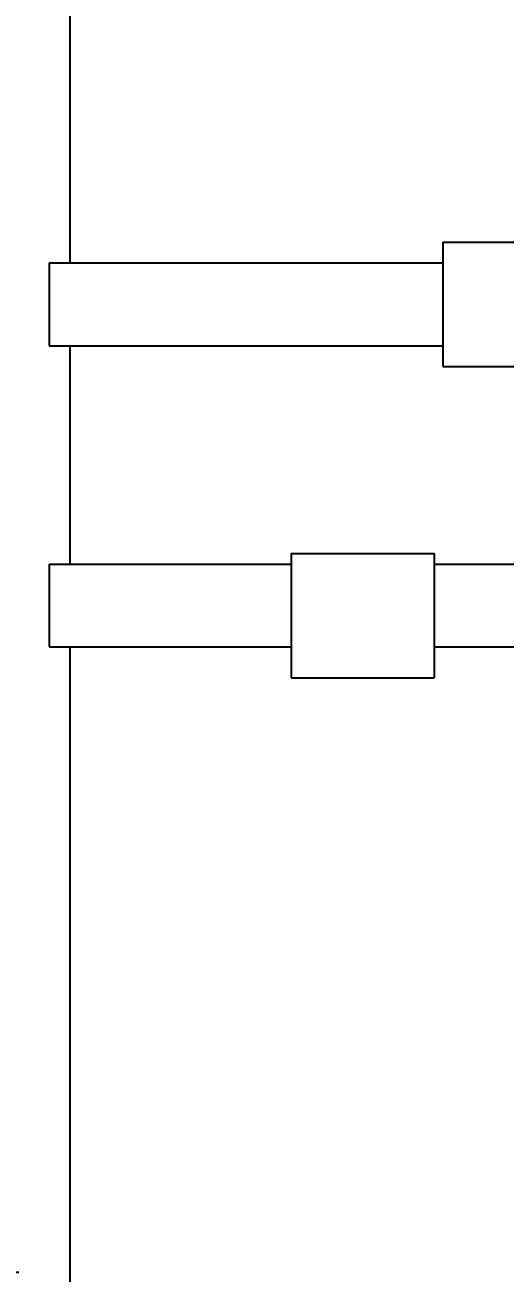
# Model space of a CAD drawing. Header units: millimetres. Extents: x 2174 to 9129, y 1758 to 2055.
# Drawn here: x 6674.91 to 6684.84, y 2014.14 to 2039.94 of the extents above; entities that cross this region are included whole.
import ezdxf

# ---------------------------------------------------------------- set-up
doc = ezdxf.new("R2010")
doc.units = ezdxf.units.MM
doc.styles.get("Standard").update_dxf_attribs({"font": 'Arial.ttf'})
doc.dimstyles.new('ISO-25', dxfattribs={"dimtxt": 2.5, "dimasz": 2.5, "dimexe": 1.25, "dimexo": 0.625, "dimtad": 1, "dimtxsty": 'Standard', "dimcen": 2.5, "dimadec": 0, "dimazin": 0, "dimtfac": 1, "dimtmove": 0, "dimatfit": 3, "dimfxl": 1, "dimarcsym": 0})

# ---------------------------------------------------------------- blocks, each defined once
blk = doc.blocks.new('*D50')
at = {"color": 0, "lineweight": -2, "transparency": 16777216}
for p, q in [((6675.21, 2048.411), (6659.456, 2048.411)), ((6660.706, 2045.911), (6660.706, 2033.779)), ((6670.755, 2031.279), (6659.456, 2031.279))]:
    blk.add_line(p, q, dxfattribs=at)
at = {"color": 0, "transparency": 16777216}
for points in [[(6660.29, 2045.911), (6661.123, 2045.911), (6660.706, 2048.411)], [(6660.29, 2033.779), (6661.123, 2033.779), (6660.706, 2031.279)]]:
    blk.add_solid(points, dxfattribs=at)
at = {"layer": 'Defpoints', "color": 0, "transparency": 16777216}
for p in [(6675.835, 2048.411), (6660.706, 2031.279), (6671.38, 2031.279)]:
    blk.add_point(p, dxfattribs=at)
at = {"color": 0, "transparency": 16777216, "insert": (6658.81, 2039.845), "char_height": 2.5, "attachment_point": 5, "rotation": 90}
blk.add_mtext('{\\fTimes New Roman|b0|i0|c204|p18;200}', dxfattribs=at)
blk = doc.blocks.new('*D48')
at = {"color": 0, "lineweight": -2, "transparency": 16777216}
for p, q in [((6670.755, 2031.279), (6659.456, 2031.279)), ((6660.706, 2028.779), (6660.706, 2016.647)), ((6674.781, 2014.147), (6659.456, 2014.147))]:
    blk.add_line(p, q, dxfattribs=at)
at = {"color": 0, "transparency": 16777216}
for points in [[(6660.29, 2028.779), (6661.123, 2028.779), (6660.706, 2031.279)], [(6660.29, 2016.647), (6661.123, 2016.647), (6660.706, 2014.147)]]:
    blk.add_solid(points, dxfattribs=at)
at = {"layer": 'Defpoints', "color": 0, "transparency": 16777216}
for p in [(6671.38, 2031.279), (6660.706, 2014.147), (6675.406, 2014.147)]:
    blk.add_point(p, dxfattribs=at)
at = {"color": 0, "transparency": 16777216, "insert": (6658.81, 2022.713), "char_height": 2.5, "attachment_point": 5, "rotation": 90}
blk.add_mtext('{\\fTimes New Roman|b0|i0|c204|p18;200}', dxfattribs=at)

msp = doc.modelspace()

# ---------------------------------------------------------------- linework, layer by layer
at = {"color": 0, "linetype": 'Continuous'}
for p, q in [((6675.835, 2048.411), (6675.835, 2035.022)), ((6683.555, 2035.45), (6686.509, 2035.45)), ((6675.406, 2035.022), (6683.555, 2035.022)), ((6675.406, 2033.308), (6683.555, 2033.308)), ((6675.835, 2033.308), (6675.835, 2028.796)), ((6683.555, 2032.88), (6686.509, 2032.88)), ((6675.835, 2031.878), (6675.835, 2030.722)), ((6680.417, 2029.016), (6683.371, 2029.016)), ((6675.406, 2028.796), (6680.417, 2028.796)), ((6683.371, 2028.796), (6687.612, 2028.796)), ((6675.406, 2027.083), (6680.417, 2027.083)), ((6675.835, 2027.083), (6675.835, 2015.004)), ((6683.371, 2027.083), (6688.532, 2027.083)), ((6680.417, 2026.446), (6683.371, 2026.446)), ((6675.835, 2015.004), (6675.847, 1981.201))]:
    msp.add_line(p, q, dxfattribs=at)
at = {"color": 0}
for p, q in [((6683.555, 2035.45), (6683.555, 2032.88)), ((6675.406, 2035.022), (6675.406, 2033.308)), ((6680.417, 2029.016), (6680.417, 2026.446)), ((6683.371, 2029.016), (6683.371, 2026.446)), ((6675.406, 2028.796), (6675.406, 2027.083))]:
    msp.add_line(p, q, dxfattribs=at)
at = {"lineweight": 0}
for points in [[(6696.657, 2022.042), (6687.585, 2010.525), (6684.17, 1991.295), (6688.562, 1954.748), (6686.851, 1924.37), (6687.989, 1912.092), (6701.543, 1902.929), (6703.319, 1902.675)], [(6696.795, 2021.699), (6690.278, 2013.043), (6684.876, 1995.694), (6685.67, 1985.051), (6687.896, 1976.395), (6690.36, 1970.597), (6693.777, 1969.723), (6694.015, 1970.994)]]:
    msp.add_spline(points, degree=3, dxfattribs=at)

# ---------------------------------------------------------------- dimensions: what is measured, and where the dimension line sits
at = {"color": 0}
dim = msp.add_linear_dim(base=(6660.706, 2031.279), p1=(6675.835, 2048.411), p2=(6671.38, 2031.279), angle=90, text='{\\fTimes New Roman|b0|i0|c204|p18;200}', dimstyle='ISO-25', dxfattribs=at)
dim.commit()
dim.dimension.update_dxf_attribs({"geometry": '*D50', "text_midpoint": (6658.81, 2039.845)})
dim = msp.add_linear_dim(base=(6660.706, 2014.147), p1=(6671.38, 2031.279), p2=(6675.406, 2014.147), angle=90, text='{\\fTimes New Roman|b0|i0|c204|p18;200}', dimstyle='ISO-25', override={"dimtmove": 1}, dxfattribs=at)
dim.commit()
dim.dimension.update_dxf_attribs({"geometry": '*D48', "text_midpoint": (6658.81, 2022.713)})

doc.saveas('drawing.dxf')
